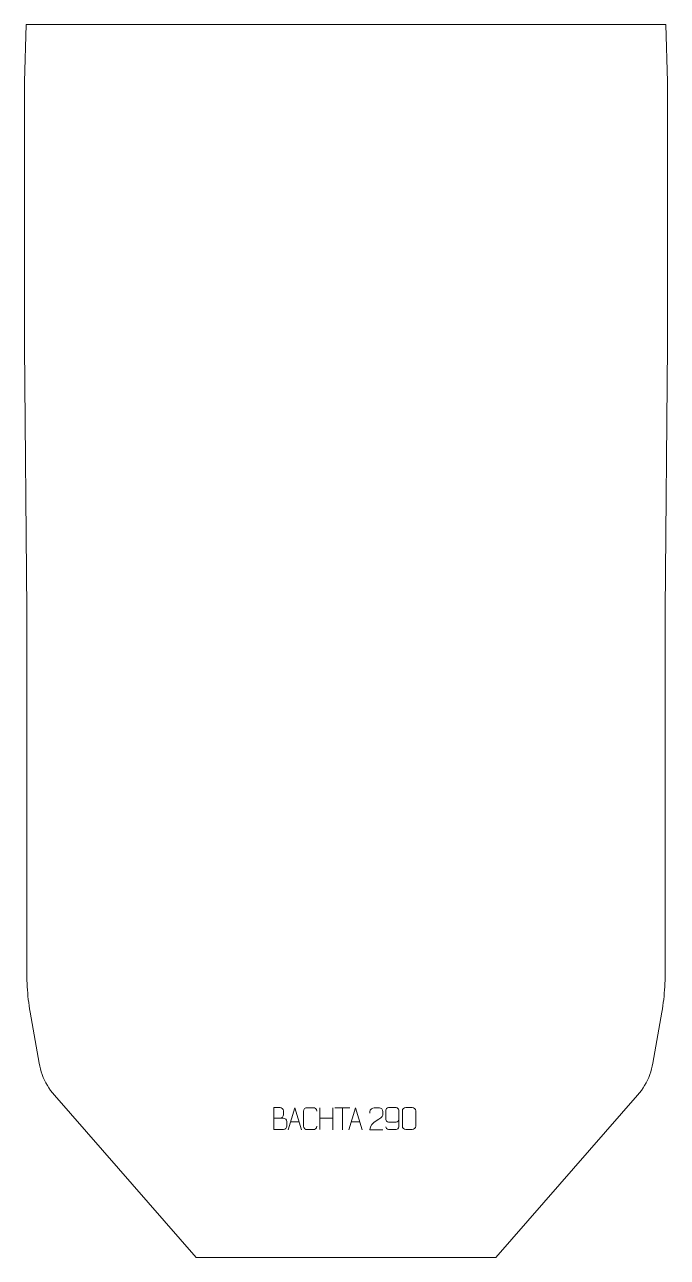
# Model space of a CAD drawing. Header units: millimetres. Extents: x -365 to 365, y -1136 to 264.
import ezdxf

# ---------------------------------------------------------------- set-up
doc = ezdxf.new("R2010")
doc.units = ezdxf.units.MM
doc.header["$MEASUREMENT"] = 0
doc.layers.add('layer 1', color=7, linetype='Continuous')

msp = doc.modelspace()

# ---------------------------------------------------------------- linework, layer by layer
at = {"layer": 'layer 1', "color": 242, "lineweight": 9}
msp.add_open_spline([(363.374, 263.5582), (363.374, 263.5582), (364.9997, 198.5592), (364.9997, 198.5592), (364.9997, 198.5592), (364.9997, 198.5592), (364.9997, -101.4413), (364.9997, -101.4413), (364.9997, -101.4413), (364.9997, -101.4413), (362.4999, -401.4404), (362.4999, -401.4404), (362.4999, -401.4404), (362.4999, -401.4404), (362.4999, -814.704), (362.4999, -814.704), (362.4999, -814.704), (362.4999, -814.704), (362.4736, -818.3175), (362.4736, -818.3175), (362.4736, -818.3175), (362.4736, -818.3175), (362.3948, -821.9315), (362.3948, -821.9315), (362.3948, -821.9315), (362.3948, -821.9315), (362.2647, -825.5419), (362.2647, -825.5419), (362.2647, -825.5419), (362.2647, -825.5419), (362.0825, -829.1511), (362.0825, -829.1511), (362.0825, -829.1511), (362.0825, -829.1511), (361.8478, -832.7571), (361.8478, -832.7571), (361.8478, -832.7571), (361.8478, -832.7571), (361.5618, -836.3601), (361.5618, -836.3601), (361.5618, -836.3601), (361.5618, -836.3601), (361.2219, -839.9566), (361.2219, -839.9566), (361.2219, -839.9566), (361.2219, -839.9566), (360.8313, -843.5504), (360.8313, -843.5504), (360.8313, -843.5504), (360.8313, -843.5504), (360.3894, -847.1363), (360.3894, -847.1363), (360.3894, -847.1363), (360.3894, -847.1363), (359.8949, -850.7161), (359.8949, -850.7161), (359.8949, -850.7161), (359.8949, -850.7161), (359.3497, -854.288), (359.3497, -854.288), (359.3497, -854.288), (359.3497, -854.288), (358.7532, -857.8524), (358.7532, -857.8524), (358.7532, -857.8524), (358.7532, -857.8524), (348.595, -915.8973), (348.595, -915.8973), (348.595, -915.8973), (348.595, -915.8973), (347.935, -919.2222), (347.935, -919.2222), (347.935, -919.2222), (347.935, -919.2222), (347.1239, -922.5129), (347.1239, -922.5129), (347.1239, -922.5129), (347.1239, -922.5129), (346.1644, -925.7638), (346.1644, -925.7638), (346.1644, -925.7638), (346.1644, -925.7638), (345.0599, -928.9665), (345.0599, -928.9665), (345.0599, -928.9665), (345.0599, -928.9665), (343.81, -932.1167), (343.81, -932.1167), (343.81, -932.1167), (343.81, -932.1167), (342.4182, -935.2064), (342.4182, -935.2064), (342.4182, -935.2064), (342.4182, -935.2064), (340.8853, -938.23), (340.8853, -938.23), (340.8853, -938.23), (340.8853, -938.23), (339.2198, -941.1809), (339.2198, -941.1809), (339.2198, -941.1809), (339.2198, -941.1809), (337.4199, -944.0517), (337.4199, -944.0517), (337.4199, -944.0517), (337.4199, -944.0517), (335.492, -946.8388), (335.492, -946.8388), (335.492, -946.8388), (335.492, -946.8388), (333.4385, -949.5361), (333.4385, -949.5361), (333.4385, -949.5361), (333.4385, -949.5361), (331.2662, -952.1366), (331.2662, -952.1366), (331.2662, -952.1366), (331.2662, -952.1366), (169.9991, -1136.4407), (169.9991, -1136.4407), (169.9991, -1136.4407), (169.9991, -1136.4407), (-170.0009, -1136.4407), (-170.0009, -1136.4407), (-170.0009, -1136.4407), (-170.0009, -1136.4407), (-331.2667, -952.1366), (-331.2667, -952.1366), (-331.2667, -952.1366), (-331.2667, -952.1366), (-333.4403, -949.5361), (-333.4403, -949.5361), (-333.4403, -949.5361), (-333.4403, -949.5361), (-335.492, -946.8388), (-335.492, -946.8388), (-335.492, -946.8388), (-335.492, -946.8388), (-337.4203, -944.0517), (-337.4203, -944.0517), (-337.4203, -944.0517), (-337.4203, -944.0517), (-339.2203, -941.1809), (-339.2203, -941.1809), (-339.2203, -941.1809), (-339.2203, -941.1809), (-340.8871, -938.23), (-340.8871, -938.23), (-340.8871, -938.23), (-340.8871, -938.23), (-342.4182, -935.2064), (-342.4182, -935.2064), (-342.4182, -935.2064), (-342.4182, -935.2064), (-343.8104, -932.1167), (-343.8104, -932.1167), (-343.8104, -932.1167), (-343.8104, -932.1167), (-345.0603, -928.9665), (-345.0603, -928.9665), (-345.0603, -928.9665), (-345.0603, -928.9665), (-346.1666, -925.7638), (-346.1666, -925.7638), (-346.1666, -925.7638), (-346.1666, -925.7638), (-347.1244, -922.5129), (-347.1244, -922.5129), (-347.1244, -922.5129), (-347.1244, -922.5129), (-347.9355, -919.2222), (-347.9355, -919.2222), (-347.9355, -919.2222), (-347.9355, -919.2222), (-348.595, -915.8973), (-348.595, -915.8973), (-348.595, -915.8973), (-348.595, -915.8973), (-358.7532, -857.8524), (-358.7532, -857.8524), (-358.7532, -857.8524), (-358.7532, -857.8524), (-359.3497, -854.288), (-359.3497, -854.288), (-359.3497, -854.288), (-359.3497, -854.288), (-359.895, -850.7161), (-359.895, -850.7161), (-359.895, -850.7161), (-359.895, -850.7161), (-360.3894, -847.1363), (-360.3894, -847.1363), (-360.3894, -847.1363), (-360.3894, -847.1363), (-360.8331, -843.5504), (-360.8331, -843.5504), (-360.8331, -843.5504), (-360.8331, -843.5504), (-361.2224, -839.9566), (-361.2224, -839.9566), (-361.2224, -839.9566), (-361.2224, -839.9566), (-361.5622, -836.3601), (-361.5622, -836.3601), (-361.5622, -836.3601), (-361.5622, -836.3601), (-361.8482, -832.7571), (-361.8482, -832.7571), (-361.8482, -832.7571), (-361.8482, -832.7571), (-362.083, -829.1511), (-362.083, -829.1511), (-362.083, -829.1511), (-362.083, -829.1511), (-362.2652, -825.5419), (-362.2652, -825.5419), (-362.2652, -825.5419), (-362.2652, -825.5419), (-362.3965, -821.9315), (-362.3965, -821.9315), (-362.3965, -821.9315), (-362.3965, -821.9315), (-362.4736, -818.3175), (-362.4736, -818.3175), (-362.4736, -818.3175), (-362.4736, -818.3175), (-362.4999, -814.704), (-362.4999, -814.704), (-362.4999, -814.704), (-362.4999, -814.704), (-362.4999, -401.4404), (-362.4999, -401.4404), (-362.4999, -401.4404), (-362.4999, -401.4404), (-364.9997, -101.4413), (-364.9997, -101.4413), (-364.9997, -101.4413), (-364.9997, -101.4413), (-364.9997, 198.5592), (-364.9997, 198.5592), (-364.9997, 198.5592), (-364.9997, 198.5592), (-363.3745, 263.5582), (-363.3745, 263.5582), (-363.3745, 263.5582), (-363.3745, 263.5582), (363.374, 263.5582), (363.374, 263.5582)], degree=3, knots=[0, 0, 0, 0, 0.015873016, 0.015873016, 0.015873016, 0.015873016, 0.031746032, 0.031746032, 0.031746032, 0.031746032, 0.047619048, 0.047619048, 0.047619048, 0.047619048, 0.063492063, 0.063492063, 0.063492063, 0.063492063, 0.079365079, 0.079365079, 0.079365079, 0.079365079, 0.095238095, 0.095238095, 0.095238095, 0.095238095, 0.111111111, 0.111111111, 0.111111111, 0.111111111, 0.126984127, 0.126984127, 0.126984127, 0.126984127, 0.142857143, 0.142857143, 0.142857143, 0.142857143, 0.158730159, 0.158730159, 0.158730159, 0.158730159, 0.174603175, 0.174603175, 0.174603175, 0.174603175, 0.19047619, 0.19047619, 0.19047619, 0.19047619, 0.206349206, 0.206349206, 0.206349206, 0.206349206, 0.222222222, 0.222222222, 0.222222222, 0.222222222, 0.238095238, 0.238095238, 0.238095238, 0.238095238, 0.253968254, 0.253968254, 0.253968254, 0.253968254, 0.26984127, 0.26984127, 0.26984127, 0.26984127, 0.285714286, 0.285714286, 0.285714286, 0.285714286, 0.301587302, 0.301587302, 0.301587302, 0.301587302, 0.317460317, 0.317460317, 0.317460317, 0.317460317, 0.333333333, 0.333333333, 0.333333333, 0.333333333, 0.349206349, 0.349206349, 0.349206349, 0.349206349, 0.365079365, 0.365079365, 0.365079365, 0.365079365, 0.380952381, 0.380952381, 0.380952381, 0.380952381, 0.396825397, 0.396825397, 0.396825397, 0.396825397, 0.412698413, 0.412698413, 0.412698413, 0.412698413, 0.428571429, 0.428571429, 0.428571429, 0.428571429, 0.444444444, 0.444444444, 0.444444444, 0.444444444, 0.46031746, 0.46031746, 0.46031746, 0.46031746, 0.476190476, 0.476190476, 0.476190476, 0.476190476, 0.492063492, 0.492063492, 0.492063492, 0.492063492, 0.507936508, 0.507936508, 0.507936508, 0.507936508, 0.523809524, 0.523809524, 0.523809524, 0.523809524, 0.53968254, 0.53968254, 0.53968254, 0.53968254, 0.555555556, 0.555555556, 0.555555556, 0.555555556, 0.571428571, 0.571428571, 0.571428571, 0.571428571, 0.587301587, 0.587301587, 0.587301587, 0.587301587, 0.603174603, 0.603174603, 0.603174603, 0.603174603, 0.619047619, 0.619047619, 0.619047619, 0.619047619, 0.634920635, 0.634920635, 0.634920635, 0.634920635, 0.650793651, 0.650793651, 0.650793651, 0.650793651, 0.666666667, 0.666666667, 0.666666667, 0.666666667, 0.682539683, 0.682539683, 0.682539683, 0.682539683, 0.698412698, 0.698412698, 0.698412698, 0.698412698, 0.714285714, 0.714285714, 0.714285714, 0.714285714, 0.73015873, 0.73015873, 0.73015873, 0.73015873, 0.746031746, 0.746031746, 0.746031746, 0.746031746, 0.761904762, 0.761904762, 0.761904762, 0.761904762, 0.777777778, 0.777777778, 0.777777778, 0.777777778, 0.793650794, 0.793650794, 0.793650794, 0.793650794, 0.80952381, 0.80952381, 0.80952381, 0.80952381, 0.825396825, 0.825396825, 0.825396825, 0.825396825, 0.841269841, 0.841269841, 0.841269841, 0.841269841, 0.857142857, 0.857142857, 0.857142857, 0.857142857, 0.873015873, 0.873015873, 0.873015873, 0.873015873, 0.888888889, 0.888888889, 0.888888889, 0.888888889, 0.904761905, 0.904761905, 0.904761905, 0.904761905, 0.920634921, 0.920634921, 0.920634921, 0.920634921, 0.936507937, 0.936507937, 0.936507937, 0.936507937, 0.952380952, 0.952380952, 0.952380952, 0.952380952, 0.968253968, 0.968253968, 0.968253968, 0.968253968, 1, 1, 1, 1], dxfattribs=at)
at = {"layer": 'layer 1', "color": 250, "lineweight": 9}
for points, knots in [([(-82.0541, -978.2794), (-78.4155, -978.279), (-74.8284, -978.279), (-71.189, -978.2794), (-71.189, -978.2794), (-69.2136, -978.2967), (-67.29, -980.0328), (-67.29, -982.0824), (-67.29, -982.0824), (-67.2904, -983.211), (-67.2904, -986.2604), (-67.29, -987.3893), (-67.29, -987.3893), (-67.2724, -989.2472), (-68.8145, -991.2611), (-71.136, -991.2442), (-71.136, -991.2442), (-74.7758, -991.2438), (-78.4152, -991.2438), (-82.0541, -991.2442), (-82.0541, -991.2442), (-82.0541, -982.9259), (-82.0541, -974.6081), (-82.0541, -966.2906), (-82.0541, -966.2906), (-79.6804, -966.2906), (-77.3063, -966.2906), (-74.9321, -966.2906), (-74.9321, -966.2906), (-73.2513, -966.273), (-71.1545, -968.1835), (-71.1368, -970.1459), (-71.1368, -970.1459), (-71.1372, -972.212), (-71.1372, -972.358), (-71.1368, -974.4245), (-71.1368, -974.4245), (-71.1195, -976.4906), (-72.974, -978.2967), (-74.984, -978.2794)], [0, 0, 0, 0, 0.090909091, 0.090909091, 0.090909091, 0.090909091, 0.181818182, 0.181818182, 0.181818182, 0.181818182, 0.272727273, 0.272727273, 0.272727273, 0.272727273, 0.363636364, 0.363636364, 0.363636364, 0.363636364, 0.454545455, 0.454545455, 0.454545455, 0.454545455, 0.545454545, 0.545454545, 0.545454545, 0.545454545, 0.636363636, 0.636363636, 0.636363636, 0.636363636, 0.727272727, 0.727272727, 0.727272727, 0.727272727, 0.818181818, 0.818181818, 0.818181818, 0.818181818, 1, 1, 1, 1]), ([(-65.6695, -991.7561), (-65.6695, -991.7561), (-58.2985, -966.8026), (-58.2985, -966.8026), (-58.2985, -966.8026), (-58.2985, -966.8026), (-50.7286, -991.7561), (-50.7286, -991.7561)], [0, 0, 0, 0, 0.333333333, 0.333333333, 0.333333333, 0.333333333, 1, 1, 1, 1]), ([(-33.2916, -987.5902), (-33.4314, -989.9136), (-35.1086, -991.3932), (-37.2563, -991.404), (-37.2563, -991.404), (-39.5882, -991.4036), (-41.9201, -991.4036), (-44.2516, -991.404), (-44.2516, -991.404), (-46.1766, -991.5094), (-48.1487, -989.6249), (-48.1375, -987.6076), (-48.1375, -987.6076), (-48.1371, -981.8375), (-48.1371, -976.0678), (-48.1375, -970.2985), (-48.1375, -970.2985), (-48.1333, -968.1604), (-46.3866, -966.4412), (-44.2342, -966.4547), (-44.2342, -966.4547), (-41.9085, -966.4547), (-39.5824, -966.4547), (-37.2563, -966.4547), (-37.2563, -966.4547), (-35.3097, -966.4192), (-33.3183, -967.9107), (-33.2916, -970.3483)], [0, 0, 0, 0, 0.125, 0.125, 0.125, 0.125, 0.25, 0.25, 0.25, 0.25, 0.375, 0.375, 0.375, 0.375, 0.5, 0.5, 0.5, 0.5, 0.625, 0.625, 0.625, 0.625, 0.75, 0.75, 0.75, 0.75, 1, 1, 1, 1]), ([(3.3305, -991.7561), (3.3305, -991.7561), (10.7015, -966.8026), (10.7015, -966.8026), (10.7015, -966.8026), (10.7015, -966.8026), (18.2714, -991.7561), (18.2714, -991.7561)], [0, 0, 0, 0, 0.333333333, 0.333333333, 0.333333333, 0.333333333, 1, 1, 1, 1]), ([(41.8579, -991.7665), (36.9435, -991.7662), (32.0291, -991.7662), (27.115, -991.7665), (27.115, -991.7665), (27.115, -981.8342), (41.766, -979.193), (41.8579, -974.8827), (41.8579, -974.8827), (41.8576, -973.4586), (41.8576, -972.0349), (41.8579, -970.6116), (41.8579, -970.6116), (41.841, -968.5345), (39.7182, -966.8097), (38.0472, -966.7924), (38.0472, -966.7924), (35.974, -966.7928), (33.9011, -966.7928), (31.8287, -966.7924), (31.8287, -966.7924), (30.0066, -966.7759), (27.1819, -968.568), (27.115, -970.6616), (27.115, -970.6616), (27.115, -970.6616), (27.115, -972.7164), (27.115, -972.7164)], [0, 0, 0, 0, 0.125, 0.125, 0.125, 0.125, 0.25, 0.25, 0.25, 0.25, 0.375, 0.375, 0.375, 0.375, 0.5, 0.5, 0.5, 0.5, 0.625, 0.625, 0.625, 0.625, 0.75, 0.75, 0.75, 0.75, 1, 1, 1, 1]), ([(45.1834, -988.2877), (45.2075, -989.6272), (46.5637, -991.2805), (48.1356, -991.2461), (48.1356, -991.2461), (51.1204, -991.2458), (54.1056, -991.2458), (57.091, -991.2461), (57.091, -991.2461), (58.3101, -991.2611), (60.0383, -989.8235), (60.0433, -988.2877), (60.0433, -988.2877), (60.043, -981.9273), (60.043, -975.5665), (60.0433, -969.2057), (60.0433, -969.2057), (60.0386, -968.0428), (58.3101, -966.2717), (57.091, -966.2473), (57.091, -966.2473), (54.1056, -966.2476), (51.1204, -966.2476), (48.1356, -966.2473), (48.1356, -966.2473), (46.8575, -966.2911), (45.1878, -967.9056), (45.1834, -969.2057), (45.1834, -969.2057), (45.1834, -972.7891), (45.1834, -976.3721), (45.1834, -979.9549), (45.1834, -979.9549), (45.2219, -981.4331), (46.8046, -982.866), (48.1356, -982.8639), (48.1356, -982.8639), (51.1204, -982.8642), (54.1056, -982.8642), (57.091, -982.8639), (57.091, -982.8639), (58.4205, -982.8689), (60.0635, -981.3617), (60.0218, -979.9331)], [0, 0, 0, 0, 0.083333333, 0.083333333, 0.083333333, 0.083333333, 0.166666667, 0.166666667, 0.166666667, 0.166666667, 0.25, 0.25, 0.25, 0.25, 0.333333333, 0.333333333, 0.333333333, 0.333333333, 0.416666667, 0.416666667, 0.416666667, 0.416666667, 0.5, 0.5, 0.5, 0.5, 0.583333333, 0.583333333, 0.583333333, 0.583333333, 0.666666667, 0.666666667, 0.666666667, 0.666666667, 0.75, 0.75, 0.75, 0.75, 0.833333333, 0.833333333, 0.833333333, 0.833333333, 1, 1, 1, 1]), ([(68.0044, -966.2477), (70.3892, -966.2477), (72.7744, -966.2477), (75.1596, -966.2477), (75.1596, -966.2477), (77.1558, -966.2121), (79.1978, -967.7064), (79.2251, -970.1485), (79.2251, -970.1485), (79.2247, -975.9059), (79.2247, -981.6637), (79.2251, -987.4219), (79.2251, -987.4219), (79.0818, -989.7495), (77.362, -991.2318), (75.1596, -991.2426), (75.1596, -991.2426), (72.7685, -991.2422), (70.3773, -991.2422), (67.9865, -991.2426), (67.9865, -991.2426), (66.0126, -991.3482), (63.9903, -989.4603), (64.0018, -987.4393), (64.0018, -987.4393), (64.0022, -981.6587), (64.0022, -975.8784), (64.0018, -970.0986), (64.0018, -970.0986), (64.0062, -967.9566), (65.7972, -966.2341), (68.0044, -966.2477)], [0, 0, 0, 0, 0.111111111, 0.111111111, 0.111111111, 0.111111111, 0.222222222, 0.222222222, 0.222222222, 0.222222222, 0.333333333, 0.333333333, 0.333333333, 0.333333333, 0.444444444, 0.444444444, 0.444444444, 0.444444444, 0.555555556, 0.555555556, 0.555555556, 0.555555556, 0.666666667, 0.666666667, 0.666666667, 0.666666667, 0.777777778, 0.777777778, 0.777777778, 0.777777778, 1, 1, 1, 1])]:
    msp.add_open_spline(points, degree=3, knots=knots, dxfattribs=at)
for points in [[(-29.7146, -966.5424), (-29.7146, -966.5424), (-29.7146, -991.3199), (-29.7146, -991.3199)], [(-29.7146, -978.4247), (-29.7146, -978.4247), (-15.0713, -978.4243), (-15.0713, -978.4243)], [(-15.0713, -966.5424), (-15.0713, -966.5424), (-15.0713, -991.4959), (-15.0713, -991.4959)], [(-12.5649, -966.5659), (-12.5649, -966.5659), (4.4223, -966.5659), (4.4223, -966.5659)], [(-4.0711, -991.4959), (-4.0711, -991.4959), (-4.0711, -966.5424), (-4.0711, -966.5424)], [(-62.9469, -982.5067), (-62.9469, -982.5067), (-53.4512, -982.5067), (-53.4512, -982.5067)], [(6.0531, -982.5067), (6.0531, -982.5067), (15.5488, -982.5067), (15.5488, -982.5067)]]:
    msp.add_open_spline(points, degree=3, dxfattribs=at)

doc.saveas('drawing.dxf')
